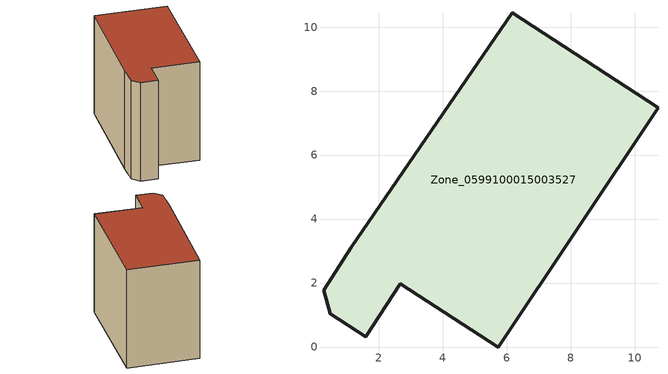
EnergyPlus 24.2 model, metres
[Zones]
Zone_0599100015003527
 floor ground (C_G): 0.49,1.04 0.28,1.78 1.14,3.12 6.17,10.44 10.73,7.48 5.73,0 2.68,1.98 1.6,0.32 z0.8
 wall outside (C_F): 10.73,7.48 6.17,10.44 1.14,3.12 0.28,1.78 0.49,1.04 1.6,0.32 2.68,1.98 5.73,0 10.73,7.48 z0.8:8.76
 roof outside (C_R): 0.49,1.04 1.6,0.32 2.68,1.98 5.73,0 10.73,7.48 6.17,10.44 1.14,3.12 0.28,1.78 z8.76
[BUILDING]
Pand.0599100015003527: North Axis=0; Terrain=City; Loads Convergence Tolerance Value=0.04; Temperature Convergence Tolerance Value=0.4; Solar Distribution=FullExterior; Maximum Number of Warmup Days=25; Minimum Number of Warmup Days=1
[Site:Location]
Rotterdam.The.Hague.AP_ZH_NLD Design_Conditions: Latitude=51.96; Longitude=4.45; Time Zone=1; Elevation=-4.5
[SITE:GROUNDTEMPERATURE:BUILDINGSURFACE]
18, 18, 18, 18, 18, 18, 18, 18, 18, 18, 18, 18
[MATERIAL] Thermal Absorptance=0.9; Solar Absorptance=0.7; Visible Absorptance=0.7
Name | Roughness | Thickness | Conductivity | Density | Specific Heat
G.TI.1965-1974 | MediumSmooth | 0.15 | 0.882353 | 540 | 1210
F.TI.1965-1974 | Rough | 0.3 | 0.697674 | 1920 | 840
R.TI.1965-1974 | MediumRough | 0.2 | 0.232558 | 1500 | 1000
[CONSTRUCTION]
C_G: G.TI.1965-1974
C_F: F.TI.1965-1974
C_R: R.TI.1965-1974
[ZONE]
Zone_0599100015003527: Type=1; Multiplier=1; Ceiling Height=Autocalculate; Volume=Autocalculate; Floor Area=autocalculate; Part of Total Floor Area=Yes
[ZONEINFILTRATION:DESIGNFLOWRATE]
Infil_Zone_0599100015003527: Zone or ZoneList or Space or SpaceList=Zone_0599100015003527; Schedule=AlwaysOn; Design Flow Rate Calculation Method=Flow/Area; Flow Rate per Floor Area=0.003; Constant Term Coefficient=1; Temperature Term Coefficient=0; Velocity Term Coefficient=0; Velocity Squared Term Coefficient=0
[HVACTEMPLATE:ZONE:IDEALLOADSAIRSYSTEM]
Zone_0599100015003527: Maximum Heating Supply Air Temperature=50; Minimum Cooling Supply Air Temperature=13; Maximum Heating Supply Air Humidity Ratio=0.0156; Minimum Cooling Supply Air Humidity Ratio=0.0077; Heating Limit=NoLimit; Cooling Limit=NoLimit; Dehumidification Control Type=ConstantSensibleHeatRatio; Cooling Sensible Heat Ratio=0.7; Dehumidification Setpoint=60; Humidification Control Type=None; Humidification Setpoint=30; Outdoor Air Method=None; Outdoor Air Flow Rate per Person=0.00944; Outdoor Air Flow Rate per Zone Floor Area=0; Outdoor Air Flow Rate per Zone=0; Demand Controlled Ventilation Type=None; Outdoor Air Economizer Type=NoEconomizer; Heat Recovery Type=None; Sensible Heat Recovery Effectiveness=0.7; Latent Heat Recovery Effectiveness=0.65
[ZONECONTROL:THERMOSTAT]
ThermostatControl_Zone_0599100015003527: Zone or ZoneList=Zone_0599100015003527; Control Type Schedule=DualSetpointControlType; Control 1=Thermostat_Zone_0599100015003527; Temperature Difference Between Cutout And Setpoint=0
[THERMOSTATSETPOINT:DUALSETPOINT]
Thermostat_Zone_0599100015003527: Heating Setpoint Temperature Schedule=HeatingSetpoint_Zone_0599100015003527; Cooling Setpoint Temperature Schedule=CoolingSetpoint_Zone_0599100015003527
[SCHEDULE:COMPACT]
HeatingSetpoint_Zone_0599100015003527: Through: 12/31, For: AllDays, Until: 24:00, 21
CoolingSetpoint_Zone_0599100015003527: Through: 12/31, For: AllDays, Until: 24:00, 24
DualSetpointControlType: Through: 12/31, For: AllDays, Until: 24:00, 4
AlwaysOn: Through: 12/31, For: AllDays, Until: 24:00, 1
